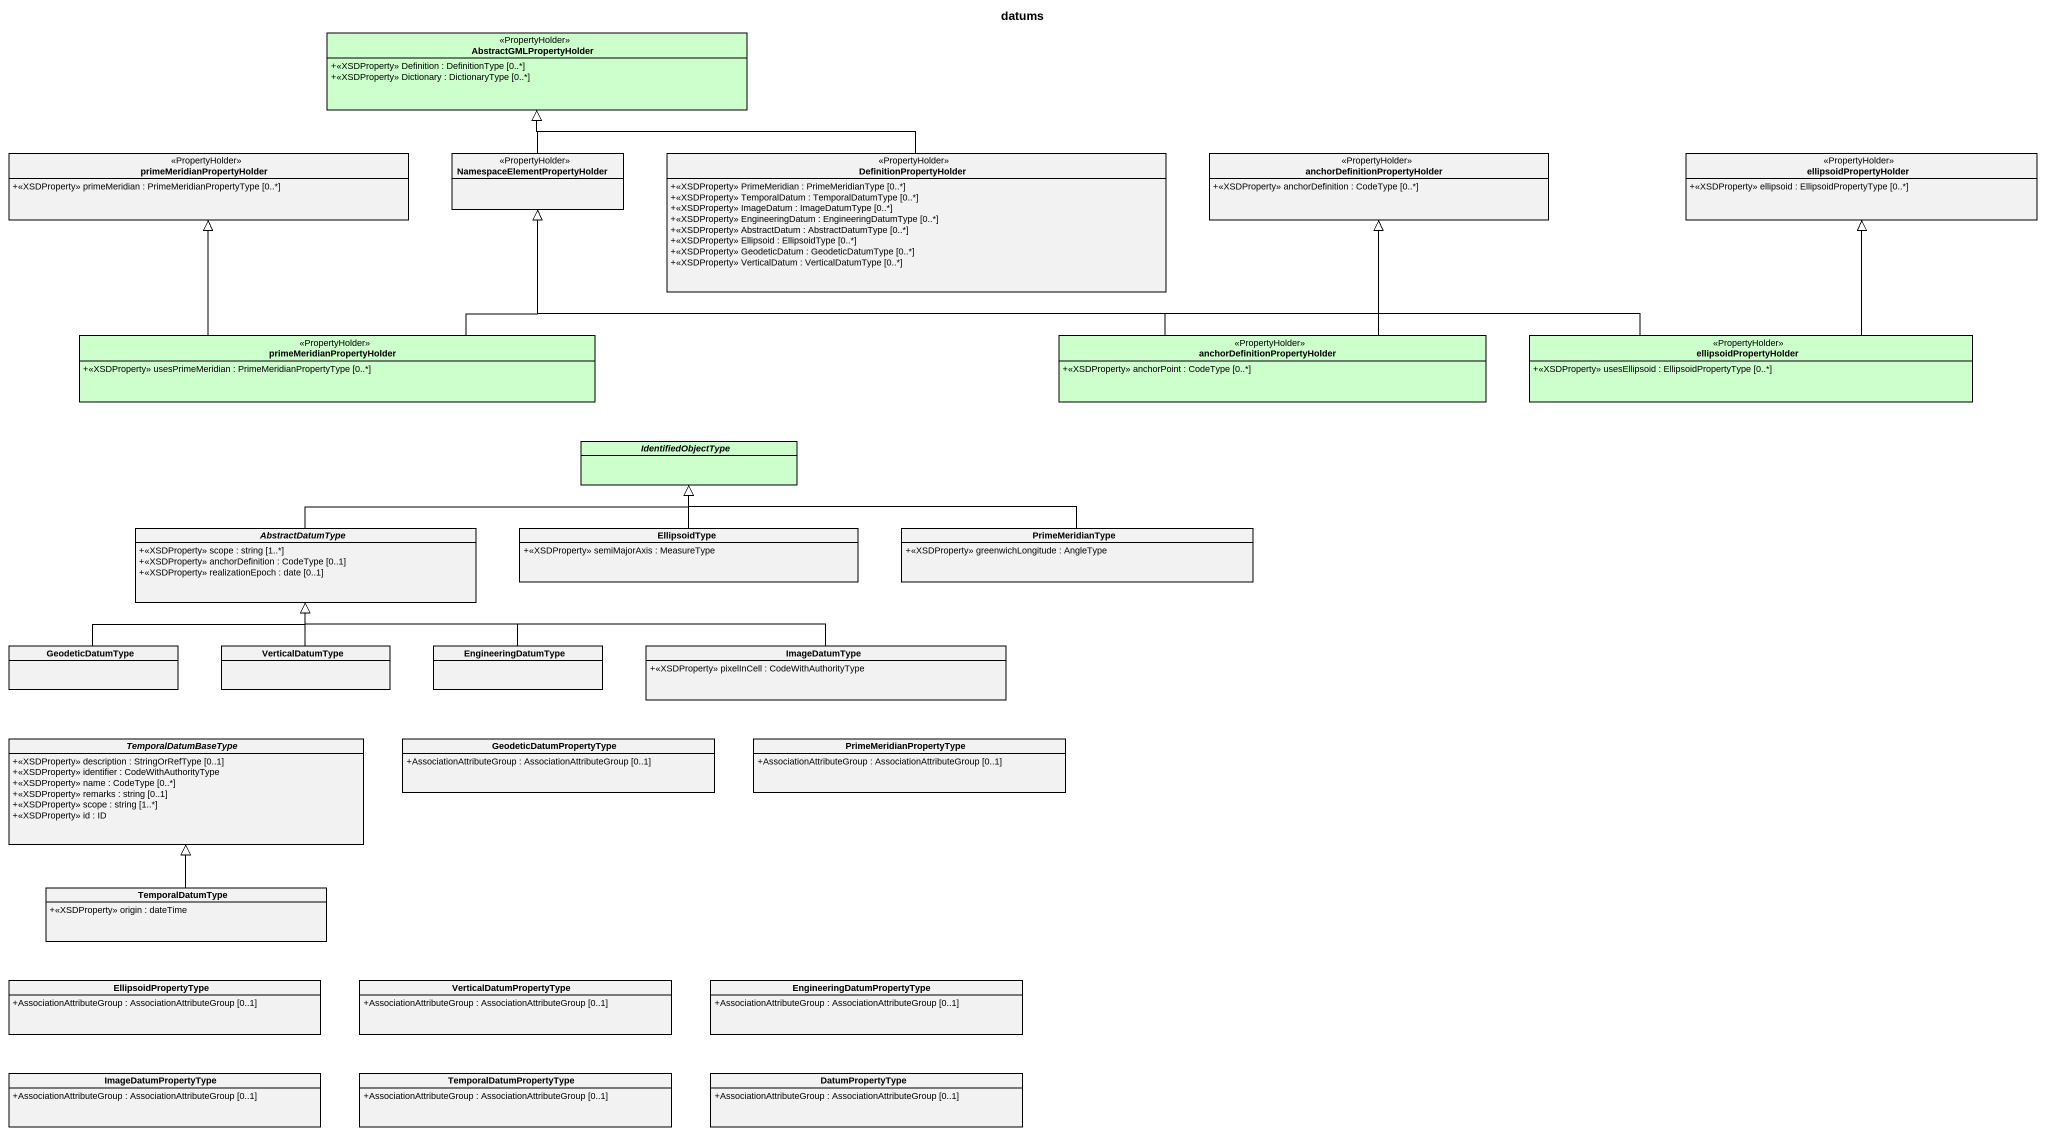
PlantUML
@startuml
title datums
hide circle
hide empty members
skinparam classAttributeIconSize 0
class AbstractGMLPropertyHolder <<PropertyHolder>> #CCFFCC {
  +<<XSDProperty>> Definition : DefinitionType [0..*]
  +<<XSDProperty>> Dictionary : DictionaryType [0..*]
}
class primeMeridianPropertyHolder <<PropertyHolder>> {
  +<<XSDProperty>> primeMeridian : PrimeMeridianPropertyType [0..*]
}
class "NamespaceElementPropertyHolder" as NamespaceElementPropertyHold <<PropertyHolder>>
class DefinitionPropertyHolder <<PropertyHolder>> {
  +<<XSDProperty>> PrimeMeridian : PrimeMeridianType [0..*]
  +<<XSDProperty>> TemporalDatum : TemporalDatumType [0..*]
  +<<XSDProperty>> ImageDatum : ImageDatumType [0..*]
  +<<XSDProperty>> EngineeringDatum : EngineeringDatumType [0..*]
  +<<XSDProperty>> AbstractDatum : AbstractDatumType [0..*]
  +<<XSDProperty>> Ellipsoid : EllipsoidType [0..*]
  +<<XSDProperty>> GeodeticDatum : GeodeticDatumType [0..*]
  +<<XSDProperty>> VerticalDatum : VerticalDatumType [0..*]
}
class "anchorDefinitionPropertyHolder" as anchorDefinitionPropertyHold <<PropertyHolder>> {
  +<<XSDProperty>> anchorDefinition : CodeType [0..*]
}
class ellipsoidPropertyHolder <<PropertyHolder>> {
  +<<XSDProperty>> ellipsoid : EllipsoidPropertyType [0..*]
}
class "primeMeridianPropertyHolder" as primeMeridianPropertyHolder_2 <<PropertyHolder>> #CCFFCC {
  +<<XSDProperty>> usesPrimeMeridian : PrimeMeridianPropertyType [0..*]
}
class "anchorDefinitionPropertyHolder" as anchorDefinitionPropertyHold_2 <<PropertyHolder>> #CCFFCC {
  +<<XSDProperty>> anchorPoint : CodeType [0..*]
}
class "ellipsoidPropertyHolder" as ellipsoidPropertyHolder_2 <<PropertyHolder>> #CCFFCC {
  +<<XSDProperty>> usesEllipsoid : EllipsoidPropertyType [0..*]
}
abstract class IdentifiedObjectType #CCFFCC
abstract class AbstractDatumType {
  +<<XSDProperty>> scope : string [1..*]
  +<<XSDProperty>> anchorDefinition : CodeType [0..1]
  +<<XSDProperty>> realizationEpoch : date [0..1]
}
class EllipsoidType {
  +<<XSDProperty>> semiMajorAxis : MeasureType
}
class PrimeMeridianType {
  +<<XSDProperty>> greenwichLongitude : AngleType
}
class GeodeticDatumType
class VerticalDatumType
class EngineeringDatumType
class ImageDatumType {
  +<<XSDProperty>> pixelInCell : CodeWithAuthorityType
}
abstract class TemporalDatumBaseType {
  +<<XSDProperty>> description : StringOrRefType [0..1]
  +<<XSDProperty>> identifier : CodeWithAuthorityType
  +<<XSDProperty>> name : CodeType [0..*]
  +<<XSDProperty>> remarks : string [0..1]
  +<<XSDProperty>> scope : string [1..*]
  +<<XSDProperty>> id : ID
}
class GeodeticDatumPropertyType {
  +AssociationAttributeGroup : AssociationAttributeGroup [0..1]
}
class PrimeMeridianPropertyType {
  +AssociationAttributeGroup : AssociationAttributeGroup [0..1]
}
class TemporalDatumType {
  +<<XSDProperty>> origin : dateTime
}
class EllipsoidPropertyType {
  +AssociationAttributeGroup : AssociationAttributeGroup [0..1]
}
class VerticalDatumPropertyType {
  +AssociationAttributeGroup : AssociationAttributeGroup [0..1]
}
class EngineeringDatumPropertyType {
  +AssociationAttributeGroup : AssociationAttributeGroup [0..1]
}
class ImageDatumPropertyType {
  +AssociationAttributeGroup : AssociationAttributeGroup [0..1]
}
class TemporalDatumPropertyType {
  +AssociationAttributeGroup : AssociationAttributeGroup [0..1]
}
class DatumPropertyType {
  +AssociationAttributeGroup : AssociationAttributeGroup [0..1]
}
NamespaceElementPropertyHold -up-|> AbstractGMLPropertyHolder
DefinitionPropertyHolder -left-|> AbstractGMLPropertyHolder
primeMeridianPropertyHolder_2 -up-|> primeMeridianPropertyHolder
primeMeridianPropertyHolder_2 -up-|> NamespaceElementPropertyHold
anchorDefinitionPropertyHold_2 -left-|> NamespaceElementPropertyHold
anchorDefinitionPropertyHold_2 -up-|> anchorDefinitionPropertyHold
ellipsoidPropertyHolder_2 -left-|> NamespaceElementPropertyHold
ellipsoidPropertyHolder_2 -up-|> ellipsoidPropertyHolder
AbstractDatumType -right-|> IdentifiedObjectType
EllipsoidType -up-|> IdentifiedObjectType
PrimeMeridianType -left-|> IdentifiedObjectType
GeodeticDatumType -right-|> AbstractDatumType
VerticalDatumType -up-|> AbstractDatumType
EngineeringDatumType -left-|> AbstractDatumType
ImageDatumType -left-|> AbstractDatumType
TemporalDatumType -up-|> TemporalDatumBaseType
@enduml
